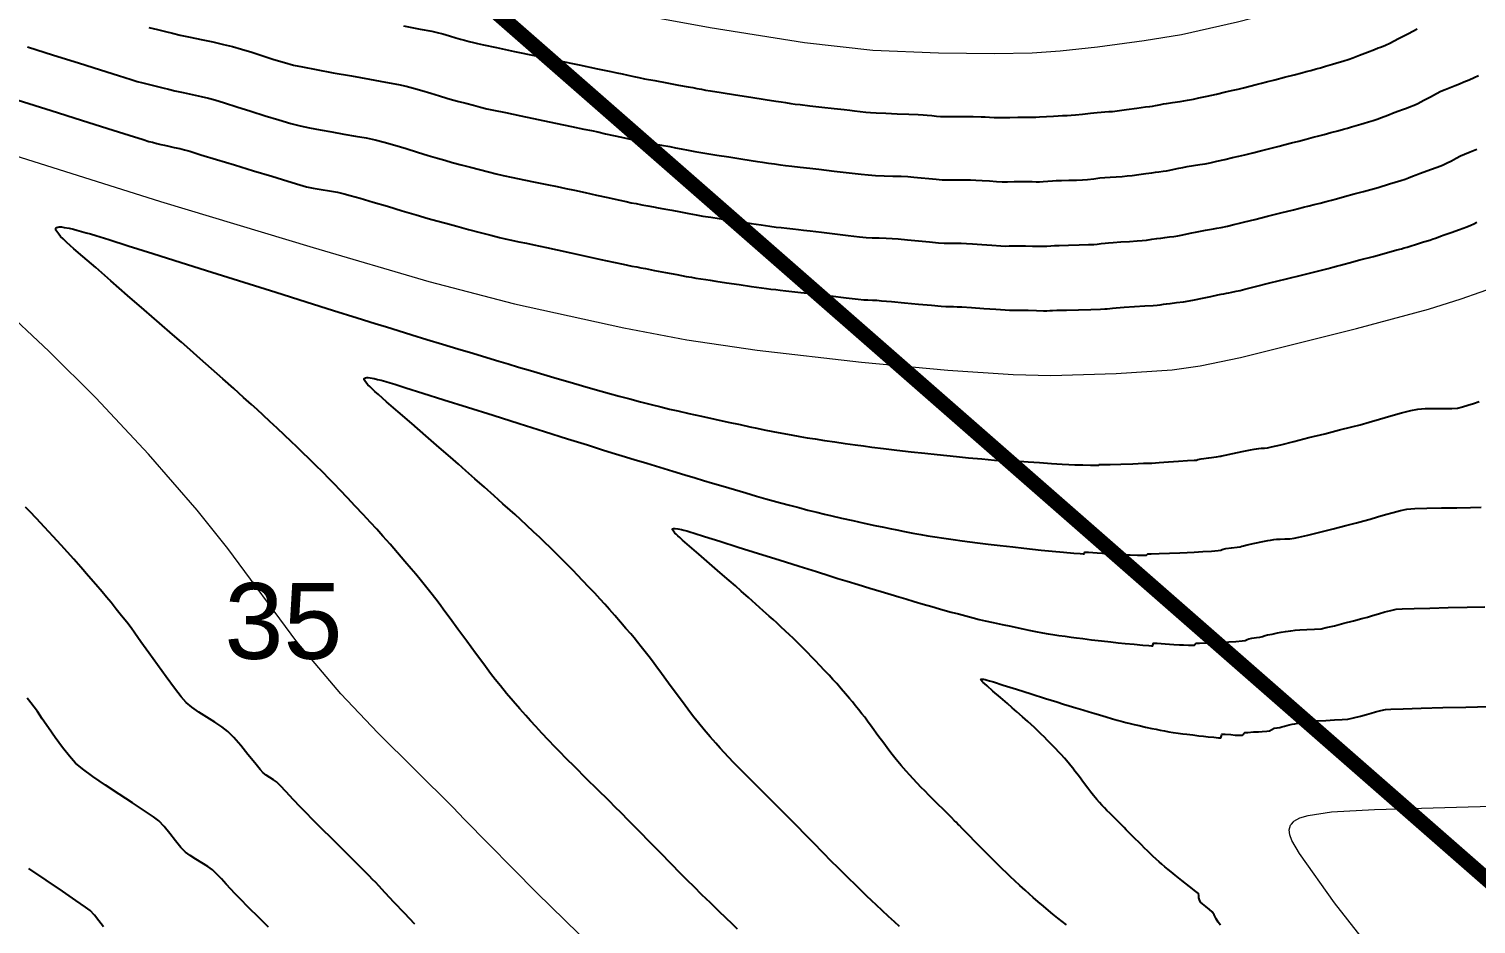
# Model space of a CAD drawing. Extents: x 27 to 849, y 0 to 853.
# Drawn here: x 661 to 757.8, y 527.4 to 587.2 of the extents above; entities that cross this region are included whole.
import ezdxf
from ezdxf.enums import TextEntityAlignment as Align

# ---------------------------------------------------------------- set-up
doc = ezdxf.new("R2010")
doc.units = 0
doc.header["$LTSCALE"] = 2
for name, color, linetype in [('ARQ - PORTAS E ESQUADRIAS 1-50', 2, 'Continuous'), ('Curva 1 m', 5, 'Continuous'), ('Curva Mestra', 1, 'Continuous'), ('TXT - TEXTO 01', 142, 'Continuous')]:
    doc.layers.add(name, color=color, linetype=linetype)
doc.styles.add('ARIAL', font='arial.ttf')

msp = doc.modelspace()

# ---------------------------------------------------------------- linework, layer by layer
at = {"layer": 'ARQ - PORTAS E ESQUADRIAS 1-50', "const_width": 1}
msp.add_lwpolyline([(619.662, 64.962), (532.953, 53.734), (488.222, 57.382), (464.071, 66.688), (452.245, 74.702), (148.786, 382.232), (76.606, 469.903), (65.463, 493.563), (62.139, 582.817), (440.601, 808.535), (802.504, 491.862), (619.662, 64.962)], close=True, dxfattribs=at)
at = {"layer": 'Curva 1 m', "linetype": 'Continuous', "lineweight": -3}
for points, elevation in [([(668.992, 587.344), (669.563, 587.202), (670.099, 587.071), (670.566, 586.959), (671.082, 586.843), (671.747, 586.702), (672.495, 586.544), (673.261, 586.38), (673.981, 586.219), (674.589, 586.071), (675.184, 585.902), (675.874, 585.687), (676.613, 585.45), (677.357, 585.214), (678.057, 585.001), (678.667, 584.836), (679.273, 584.706), (680.193, 584.53), (681.317, 584.324), (682.538, 584.104), (683.746, 583.888), (684.833, 583.692), (685.69, 583.532), (686.209, 583.424), (686.687, 583.299), (687.25, 583.137), (687.846, 582.958), (688.423, 582.782), (688.928, 582.628), (689.311, 582.516), (689.723, 582.403), (690.202, 582.274), (690.704, 582.141), (691.184, 582.018), (691.599, 581.916), (692.044, 581.818), (692.841, 581.65), (693.876, 581.433), (695.034, 581.192), (696.199, 580.95), (697.258, 580.73), (698.094, 580.556), (698.593, 580.451), (699.03, 580.356), (699.537, 580.243), (700.077, 580.123), (700.611, 580.004), (701.103, 579.897), (701.515, 579.81), (702.029, 579.71), (702.648, 579.595), (703.281, 579.479), (703.836, 579.378), (704.221, 579.307), (704.61, 579.233), (705.063, 579.145), (705.516, 579.059), (705.907, 578.988), (706.31, 578.921), (706.98, 578.815), (707.786, 578.688), (708.596, 578.561), (709.279, 578.455), (709.704, 578.389), (710.044, 578.338), (710.439, 578.278), (710.852, 578.217), (711.247, 578.16), (711.588, 578.113), (711.997, 578.064), (712.561, 578.001), (713.195, 577.931), (713.813, 577.863), (714.331, 577.805), (714.834, 577.744), (715.426, 577.671), (716.046, 577.595), (716.631, 577.528), (717.119, 577.481), (717.602, 577.453), (718.171, 577.43), (718.76, 577.412), (719.309, 577.393), (719.752, 577.371), (720.171, 577.336), (720.659, 577.288), (721.168, 577.236), (721.651, 577.19), (722.062, 577.16), (722.48, 577.149), (722.977, 577.146), (723.49, 577.147), (723.955, 577.147), (724.312, 577.141), (724.728, 577.116), (725.216, 577.079), (725.691, 577.044), (726.068, 577.024), (726.433, 577.025), (726.868, 577.036), (727.277, 577.049), (727.568, 577.054), (727.799, 577.049), (728.068, 577.039), (728.337, 577.03), (728.568, 577.028), (728.814, 577.04), (729.118, 577.062), (729.428, 577.086), (729.693, 577.103), (730.037, 577.113), (730.53, 577.124), (731.043, 577.137), (731.443, 577.155), (731.79, 577.187), (732.194, 577.233), (732.597, 577.281), (732.943, 577.317), (733.29, 577.342), (733.693, 577.366), (734.097, 577.39), (734.443, 577.418), (734.772, 577.456), (735.217, 577.514), (735.686, 577.578), (736.084, 577.633), (736.318, 577.665), (736.557, 577.696), (736.83, 577.732), (737.069, 577.768), (737.281, 577.81), (737.575, 577.873), (737.886, 577.939), (738.149, 577.992), (738.45, 578.042), (738.859, 578.105), (739.288, 578.172), (739.649, 578.235), (739.978, 578.303), (740.441, 578.405), (740.963, 578.524), (741.474, 578.641), (741.899, 578.741), (742.295, 578.837), (742.837, 578.971), (743.451, 579.124), (744.066, 579.279), (744.607, 579.415), (745.004, 579.516), (745.419, 579.622), (745.907, 579.748), (746.412, 579.878), (746.879, 580), (747.252, 580.098), (747.621, 580.197), (748.065, 580.316), (748.518, 580.439), (748.91, 580.547), (749.175, 580.62), (749.441, 580.697), (749.755, 580.789), (750.056, 580.879), (750.287, 580.948), (750.565, 581.032), (750.883, 581.129), (751.16, 581.219), (751.444, 581.326), (751.867, 581.491), (752.298, 581.66), (752.605, 581.779), (752.841, 581.862), (753.116, 581.955), (753.39, 582.051), (753.622, 582.142), (753.879, 582.269), (754.276, 582.479), (754.724, 582.718), (755.135, 582.936), (755.422, 583.081), (755.708, 583.204), (756.045, 583.338), (756.383, 583.47), (756.672, 583.587), (756.963, 583.71), (757.306, 583.855), (757.648, 584.006), (757.936, 584.146)], 38), ([(686.034, 587.447), (687.133, 587.244), (687.919, 587.096), (688.287, 587.022), (688.663, 586.921), (689.105, 586.789), (689.526, 586.66), (689.838, 586.568), (690.101, 586.496), (690.409, 586.414), (690.716, 586.334), (690.982, 586.268), (691.369, 586.185), (692.237, 586.002), (693.449, 585.748), (694.868, 585.451), (696.359, 585.14), (697.785, 584.842), (699.009, 584.586), (699.895, 584.401), (700.307, 584.315), (700.645, 584.24), (701.037, 584.153), (701.43, 584.066), (701.768, 583.994), (702.155, 583.92), (702.827, 583.795), (703.634, 583.645), (704.428, 583.499), (705.058, 583.383), (705.376, 583.324), (705.644, 583.272), (705.95, 583.213), (706.219, 583.164), (706.557, 583.109), (707.277, 582.995), (708.227, 582.845), (709.255, 582.684), (710.208, 582.534), (710.934, 582.42), (711.282, 582.366), (711.582, 582.321), (711.924, 582.27), (712.224, 582.228), (712.556, 582.189), (713.201, 582.116), (714.007, 582.026), (714.823, 581.935), (715.498, 581.859), (715.88, 581.816), (716.202, 581.777), (716.577, 581.731), (716.952, 581.686), (717.275, 581.655), (717.642, 581.635), (718.282, 581.608), (719.054, 581.578), (719.821, 581.548), (720.444, 581.524), (720.785, 581.508), (721.052, 581.485), (721.362, 581.453), (721.673, 581.422), (721.94, 581.402), (722.253, 581.396), (722.803, 581.391), (723.468, 581.387), (724.126, 581.383), (724.658, 581.38), (724.94, 581.376), (725.219, 581.358), (725.538, 581.333), (725.818, 581.318), (726.103, 581.32), (726.585, 581.33), (727.124, 581.343), (727.581, 581.354), (727.818, 581.358), (727.977, 581.354), (728.159, 581.347), (728.318, 581.345), (728.576, 581.36), (729.03, 581.392), (729.504, 581.425), (729.818, 581.445), (730.097, 581.453), (730.414, 581.46), (730.693, 581.471), (730.971, 581.498), (731.44, 581.549), (731.97, 581.609), (732.431, 581.66), (732.693, 581.688), (732.932, 581.704), (733.204, 581.72), (733.443, 581.738), (733.77, 581.779), (734.38, 581.859), (735.077, 581.952), (735.664, 582.031), (735.943, 582.069), (736.131, 582.093), (736.318, 582.12), (736.47, 582.15), (736.676, 582.195), (736.859, 582.232), (737.071, 582.266), (737.472, 582.328), (737.967, 582.405), (738.461, 582.485), (738.859, 582.555), (739.236, 582.634), (739.78, 582.754), (740.402, 582.894), (741.014, 583.034), (741.529, 583.153), (741.859, 583.23), (742.218, 583.318), (742.635, 583.422), (743.052, 583.527), (743.411, 583.618), (743.759, 583.707), (744.315, 583.851), (744.968, 584.02), (745.609, 584.186), (746.126, 584.32), (746.408, 584.394), (746.715, 584.476), (747.064, 584.571), (747.37, 584.655), (747.693, 584.749), (748.163, 584.888), (748.607, 585.02), (748.852, 585.093), (748.991, 585.135), (749.15, 585.183), (749.288, 585.228), (749.52, 585.316), (749.977, 585.494), (750.512, 585.702), (750.974, 585.882), (751.215, 585.975), (751.378, 586.032), (751.563, 586.095), (751.724, 586.157), (752.008, 586.302), (752.578, 586.6), (753.246, 586.952), (753.824, 587.255)], 39), ([(660.866, 586.054), (662.623, 585.499), (664.286, 584.975), (665.765, 584.508), (666.972, 584.129), (667.817, 583.864), (668.211, 583.744), (668.587, 583.641), (669.026, 583.527), (669.485, 583.411), (669.925, 583.303), (670.305, 583.212), (670.731, 583.117), (671.287, 583), (671.898, 582.87), (672.49, 582.74), (672.987, 582.62), (673.399, 582.5), (674.055, 582.298), (674.885, 582.038), (675.815, 581.745), (676.774, 581.447), (677.69, 581.167), (678.49, 580.932), (679.104, 580.767), (679.733, 580.629), (680.459, 580.492), (681.243, 580.356), (682.042, 580.221), (682.818, 580.088), (683.528, 579.956), (684.132, 579.827), (684.737, 579.67), (685.443, 579.469), (686.203, 579.244), (686.966, 579.012), (687.683, 578.792), (688.306, 578.603), (688.784, 578.464), (689.291, 578.325), (689.874, 578.166), (690.497, 578), (691.12, 577.837), (691.706, 577.688), (692.216, 577.564), (692.703, 577.455), (693.338, 577.319), (694.07, 577.167), (694.843, 577.009), (695.604, 576.852), (696.301, 576.709), (696.879, 576.587), (697.465, 576.46), (698.175, 576.304), (698.944, 576.134), (699.703, 575.966), (700.388, 575.816), (700.929, 575.697), (701.261, 575.626), (701.587, 575.563), (701.965, 575.493), (702.361, 575.42), (702.739, 575.351), (703.065, 575.291), (703.448, 575.218), (703.969, 575.117), (704.552, 575.005), (705.119, 574.898), (705.594, 574.811), (706.051, 574.735), (706.582, 574.65), (707.137, 574.564), (707.668, 574.482), (708.126, 574.413), (708.632, 574.336), (709.272, 574.241), (709.942, 574.142), (710.537, 574.056), (710.953, 573.999), (711.283, 573.959), (711.666, 573.915), (712.067, 573.871), (712.45, 573.83), (712.781, 573.793), (713.227, 573.74), (713.978, 573.651), (714.88, 573.543), (715.78, 573.438), (716.526, 573.353), (716.964, 573.308), (717.369, 573.285), (717.841, 573.269), (718.313, 573.254), (718.719, 573.234), (719.11, 573.201), (719.736, 573.143), (720.477, 573.072), (721.212, 573.002), (721.821, 572.947), (722.184, 572.918), (722.53, 572.91), (722.933, 572.91), (723.337, 572.911), (723.684, 572.905), (724.085, 572.882), (724.707, 572.839), (725.391, 572.79), (725.98, 572.749), (726.318, 572.73), (726.549, 572.731), (726.818, 572.738), (727.087, 572.747), (727.318, 572.75), (727.637, 572.743), (728.093, 572.729), (728.537, 572.715), (728.818, 572.711), (729.057, 572.724), (729.329, 572.745), (729.568, 572.761), (729.892, 572.771), (730.501, 572.787), (731.211, 572.806), (731.837, 572.824), (732.193, 572.838), (732.424, 572.86), (732.693, 572.891), (732.962, 572.923), (733.193, 572.947), (733.497, 572.968), (734.004, 573), (734.583, 573.037), (735.106, 573.071), (735.443, 573.097), (735.737, 573.131), (736.081, 573.177), (736.418, 573.224), (736.693, 573.262), (736.953, 573.296), (737.257, 573.335), (737.559, 573.376), (737.819, 573.416), (738.161, 573.483), (738.642, 573.585), (739.117, 573.686), (739.44, 573.752), (739.671, 573.791), (739.94, 573.832), (740.209, 573.874), (740.44, 573.914), (740.73, 573.975), (741.14, 574.066), (741.575, 574.166), (741.94, 574.252), (742.302, 574.34), (742.968, 574.506), (743.814, 574.717), (744.722, 574.944), (745.569, 575.156), (746.234, 575.322), (746.597, 575.414), (746.944, 575.503), (747.347, 575.606), (747.75, 575.711), (748.096, 575.802), (748.434, 575.893), (748.977, 576.04), (749.613, 576.212), (750.233, 576.381), (750.726, 576.515), (750.981, 576.585), (751.217, 576.653), (751.486, 576.733), (751.721, 576.804), (751.973, 576.879), (752.353, 576.995), (752.745, 577.116), (753.031, 577.209), (753.255, 577.292), (753.514, 577.394), (753.772, 577.497), (753.995, 577.583), (754.296, 577.688), (754.731, 577.837), (755.18, 577.995), (755.521, 578.127), (755.801, 578.265), (756.122, 578.438), (756.442, 578.612), (756.721, 578.753), (756.993, 578.87), (757.379, 579.025), (757.815, 579.198)], 37), ([(660.258, 582.48), (662.447, 581.79), (664.48, 581.15), (666.254, 580.592), (667.666, 580.147), (668.615, 579.85), (668.996, 579.731), (669.237, 579.666), (669.519, 579.594), (669.8, 579.524), (670.043, 579.465), (670.321, 579.404), (670.686, 579.327), (671.065, 579.245), (671.384, 579.169), (671.736, 579.065), (672.48, 578.839), (673.509, 578.524), (674.713, 578.154), (675.984, 577.765), (677.211, 577.391), (678.285, 577.065), (679.098, 576.823), (679.54, 576.699), (679.992, 576.604), (680.52, 576.51), (681.074, 576.416), (681.602, 576.323), (682.054, 576.229), (682.461, 576.119), (683.132, 575.925), (683.988, 575.673), (684.949, 575.387), (685.936, 575.093), (686.869, 574.816), (687.669, 574.58), (688.257, 574.412), (688.861, 574.247), (689.588, 574.052), (690.374, 573.844), (691.156, 573.639), (691.869, 573.455), (692.449, 573.307), (692.834, 573.212), (693.254, 573.118), (693.742, 573.015), (694.254, 572.911), (694.743, 572.811), (695.165, 572.724), (695.584, 572.632), (696.306, 572.474), (697.223, 572.273), (698.229, 572.051), (699.218, 571.834), (700.081, 571.644), (700.714, 571.506), (701.008, 571.443), (701.295, 571.388), (701.623, 571.328), (701.91, 571.275), (702.22, 571.216), (702.816, 571.102), (703.56, 570.96), (704.312, 570.817), (704.932, 570.7), (705.282, 570.635), (705.574, 570.587), (705.914, 570.533), (706.255, 570.48), (706.548, 570.436), (706.927, 570.379), (707.621, 570.277), (708.468, 570.153), (709.307, 570.03), (709.977, 569.932), (710.317, 569.884), (710.608, 569.85), (710.94, 569.813), (711.231, 569.781), (711.605, 569.738), (712.403, 569.644), (713.455, 569.521), (714.592, 569.388), (715.643, 569.266), (716.439, 569.174), (716.808, 569.134), (717.088, 569.12), (717.407, 569.11), (717.686, 569.098), (718.005, 569.07), (718.669, 569.009), (719.539, 568.928), (720.477, 568.841), (721.343, 568.762), (721.999, 568.702), (722.305, 568.676), (722.544, 568.672), (722.817, 568.673), (723.055, 568.67), (723.376, 568.65), (724.025, 568.607), (724.837, 568.551), (725.642, 568.497), (726.275, 568.454), (726.568, 568.436), (726.727, 568.438), (726.909, 568.443), (727.068, 568.447), (727.317, 568.441), (727.801, 568.427), (728.359, 568.412), (728.834, 568.399), (729.068, 568.394), (729.255, 568.406), (729.443, 568.419), (729.728, 568.428), (730.365, 568.446), (731.18, 568.469), (731.998, 568.492), (732.644, 568.512), (732.943, 568.522), (733.102, 568.538), (733.284, 568.559), (733.443, 568.576), (733.7, 568.594), (734.243, 568.63), (734.93, 568.675), (735.621, 568.72), (736.172, 568.757), (736.443, 568.777), (736.642, 568.801), (736.869, 568.832), (737.068, 568.859), (737.317, 568.891), (737.732, 568.944), (738.19, 569.006), (738.569, 569.064), (738.934, 569.134), (739.464, 569.244), (740.027, 569.363), (740.493, 569.463), (740.731, 569.512), (740.89, 569.539), (741.072, 569.566), (741.231, 569.593), (741.44, 569.638), (741.727, 569.703), (741.981, 569.762), (742.297, 569.84), (743.007, 570.017), (743.98, 570.26), (745.085, 570.536), (746.19, 570.812), (747.164, 571.055), (747.874, 571.233), (748.19, 571.312), (748.429, 571.373), (748.701, 571.443), (748.94, 571.506), (749.287, 571.6), (750.003, 571.794), (750.9, 572.037), (751.789, 572.278), (752.481, 572.466), (752.786, 572.55), (752.971, 572.604), (753.156, 572.659), (753.363, 572.723), (753.776, 572.849), (754.26, 572.999), (754.681, 573.129), (754.903, 573.2), (755.057, 573.258), (755.231, 573.327), (755.384, 573.387), (755.63, 573.474), (756.109, 573.642), (756.669, 573.84), (757.157, 574.014), (757.419, 574.113), (757.612, 574.209), (757.828, 574.327)], 36), ([(708.377, 527.032), (708.008, 527.381), (707.611, 527.761), (707.112, 528.243), (706.557, 528.783), (705.991, 529.337), (705.459, 529.859), (705.008, 530.305), (704.554, 530.761), (703.927, 531.398), (703.21, 532.127), (702.49, 532.863), (701.849, 533.517), (701.374, 534.003), (701.148, 534.234), (700.944, 534.441), (700.712, 534.678), (700.508, 534.884), (700.261, 535.13), (699.735, 535.652), (699.032, 536.349), (698.255, 537.119), (697.507, 537.863), (696.891, 538.478), (696.508, 538.863), (696.144, 539.238), (695.723, 539.675), (695.285, 540.135), (694.87, 540.578), (694.516, 540.963), (694.205, 541.315), (693.81, 541.768), (693.37, 542.279), (692.922, 542.806), (692.506, 543.305), (692.158, 543.734), (691.845, 544.144), (691.389, 544.756), (690.841, 545.5), (690.252, 546.305), (689.67, 547.101), (689.147, 547.817), (688.733, 548.381), (688.477, 548.724), (688.186, 549.1), (687.845, 549.534), (687.487, 549.986), (687.141, 550.416), (686.84, 550.784), (686.54, 551.139), (686.122, 551.628), (685.634, 552.194), (685.124, 552.78), (684.641, 553.331), (684.232, 553.789), (683.822, 554.237), (683.332, 554.766), (682.803, 555.33), (682.278, 555.885), (681.8, 556.386), (681.412, 556.789), (681.044, 557.164), (680.619, 557.592), (680.163, 558.047), (679.706, 558.5), (679.275, 558.923), (678.898, 559.289), (678.515, 559.656), (678.064, 560.083), (677.578, 560.538), (677.089, 560.994), (676.628, 561.421), (676.228, 561.789), (675.86, 562.122), (675.325, 562.602), (674.67, 563.188), (673.939, 563.839), (673.179, 564.515), (672.435, 565.176), (671.752, 565.781), (671.176, 566.289), (670.57, 566.82), (669.711, 567.569), (668.683, 568.464), (667.571, 569.43), (666.46, 570.395), (665.436, 571.284), (664.583, 572.026), (663.985, 572.545), (663.729, 572.77), (663.508, 572.973), (663.261, 573.206), (663.093, 573.374), (662.972, 573.528), (662.842, 573.706), (662.78, 573.797), (662.775, 573.863), (662.777, 573.928), (662.833, 573.965), (662.894, 573.997), (663.004, 574.003), (663.139, 574.003), (663.324, 573.973), (663.658, 573.912), (663.954, 573.852), (664.179, 573.795), (664.486, 573.711), (664.809, 573.62), (665.081, 573.541), (665.438, 573.43), (666.311, 573.156), (667.613, 572.746), (669.256, 572.228), (671.153, 571.63), (673.214, 570.98), (675.352, 570.306), (677.48, 569.636), (679.509, 568.997), (681.351, 568.417), (682.919, 567.925), (684.125, 567.547), (684.88, 567.312), (685.676, 567.067), (686.593, 566.787), (687.591, 566.483), (688.63, 566.168), (689.669, 565.854), (690.67, 565.552), (691.591, 565.275), (692.393, 565.034), (693.035, 564.842), (693.726, 564.636), (694.53, 564.398), (695.403, 564.14), (696.301, 563.875), (697.177, 563.618), (697.989, 563.382), (698.691, 563.18), (699.239, 563.025), (699.81, 562.868), (700.463, 562.691), (701.164, 562.504), (701.882, 562.315), (702.584, 562.133), (703.239, 561.967), (703.815, 561.825), (704.381, 561.693), (705.119, 561.526), (705.966, 561.338), (706.86, 561.143), (707.738, 560.952), (708.539, 560.78), (709.2, 560.639), (709.658, 560.544), (710.156, 560.443), (710.73, 560.33), (711.342, 560.212), (711.954, 560.097), (712.529, 559.991), (713.03, 559.904), (713.552, 559.82), (714.184, 559.723), (714.875, 559.621), (715.575, 559.521), (716.233, 559.429), (716.799, 559.353), (717.361, 559.282), (718.13, 559.189), (719.03, 559.083), (719.982, 558.972), (720.909, 558.867), (721.733, 558.775), (722.376, 558.706), (723.019, 558.642), (723.829, 558.566), (724.71, 558.486), (725.564, 558.41), (726.294, 558.345), (726.724, 558.308), (726.924, 558.291), (726.988, 558.285), (726.996, 558.285), (726.998, 558.291), (727.007, 558.324), (727.014, 558.345), (727.238, 558.33), (727.807, 558.291), (728.571, 558.238), (729.379, 558.184), (730.081, 558.138), (730.526, 558.112), (730.938, 558.097), (731.459, 558.082), (731.974, 558.07), (732.305, 558.063), (732.466, 558.06), (732.519, 558.059), (732.526, 558.059), (732.531, 558.064), (732.551, 558.087), (732.564, 558.103), (732.769, 558.108), (733.297, 558.123), (734.019, 558.144), (734.808, 558.168), (735.535, 558.193), (736.072, 558.214), (736.572, 558.243), (737.204, 558.284), (737.87, 558.329), (738.47, 558.371), (738.904, 558.402), (739.072, 558.415), (739.151, 558.459), (739.386, 558.491), (739.9, 558.561), (740.414, 558.63), (740.652, 558.663), (740.709, 558.68), (740.765, 558.698), (740.987, 558.744), (741.509, 558.853), (742.136, 558.983), (742.673, 559.095), (742.927, 559.147), (743.081, 559.172), (743.236, 559.194), (743.387, 559.201), (743.614, 559.209), (743.814, 559.226), (744.082, 559.288), (744.704, 559.44), (745.575, 559.655), (746.591, 559.909), (747.648, 560.173), (748.641, 560.424), (749.468, 560.633), (750.024, 560.775), (750.617, 560.939), (751.322, 561.142), (752.07, 561.359), (752.791, 561.562), (753.414, 561.725), (753.87, 561.819), (754.37, 561.859), (754.973, 561.867), (755.594, 561.863), (756.144, 561.865), (756.537, 561.893), (756.857, 561.965), (757.224, 562.073), (757.606, 562.2), (757.97, 562.326)], 34), ([(719.208, 527.209), (718.863, 527.52), (718.466, 527.884), (718.054, 528.269), (717.661, 528.637), (717.324, 528.957), (717.026, 529.242), (716.652, 529.604), (716.235, 530.009), (715.811, 530.424), (715.412, 530.815), (715.074, 531.15), (714.662, 531.564), (714.088, 532.148), (713.452, 532.796), (712.854, 533.406), (712.396, 533.874), (712.178, 534.097), (712.026, 534.252), (711.852, 534.43), (711.699, 534.585), (711.46, 534.822), (710.954, 535.324), (710.302, 535.97), (709.628, 536.64), (709.052, 537.213), (708.699, 537.568), (708.425, 537.85), (708.11, 538.178), (707.781, 538.523), (707.47, 538.855), (707.205, 539.144), (706.916, 539.471), (706.545, 539.897), (706.142, 540.368), (705.756, 540.829), (705.436, 541.222), (705.158, 541.587), (704.747, 542.14), (704.261, 542.803), (703.754, 543.496), (703.283, 544.14), (702.905, 544.656), (702.675, 544.965), (702.457, 545.247), (702.202, 545.572), (701.933, 545.911), (701.673, 546.233), (701.447, 546.509), (701.223, 546.776), (700.909, 547.142), (700.543, 547.567), (700.161, 548.006), (699.798, 548.419), (699.492, 548.763), (699.184, 549.099), (698.816, 549.496), (698.42, 549.919), (698.026, 550.335), (697.668, 550.711), (697.377, 551.013), (697.04, 551.356), (696.647, 551.751), (696.233, 552.162), (695.836, 552.553), (695.491, 552.888), (695.139, 553.225), (694.722, 553.619), (694.28, 554.032), (693.855, 554.426), (693.488, 554.763), (693.162, 555.058), (692.679, 555.491), (692.09, 556.017), (691.447, 556.59), (690.8, 557.165), (690.201, 557.696), (689.7, 558.138), (689.174, 558.598), (688.417, 559.258), (687.521, 560.037), (686.575, 560.859), (685.671, 561.644), (684.899, 562.315), (684.35, 562.792), (684.114, 562.999), (683.949, 563.151), (683.763, 563.326), (683.637, 563.452), (683.495, 563.638), (683.403, 563.769), (683.4, 563.867), (683.443, 563.895), (683.488, 563.919), (683.573, 563.923), (683.672, 563.924), (683.806, 563.902), (684.059, 563.856), (684.283, 563.81), (684.524, 563.748), (684.846, 563.659), (685.128, 563.577), (685.437, 563.481), (686.193, 563.243), (687.314, 562.89), (688.716, 562.448), (690.315, 561.944), (692.027, 561.405), (693.768, 560.856), (695.454, 560.325), (697.002, 559.838), (698.328, 559.421), (699.348, 559.101), (699.977, 558.905), (700.656, 558.696), (701.445, 558.456), (702.301, 558.195), (703.182, 557.929), (704.044, 557.668), (704.845, 557.427), (705.543, 557.218), (706.094, 557.053), (706.694, 556.874), (707.398, 556.665), (708.158, 556.441), (708.923, 556.216), (709.642, 556.006), (710.267, 555.826), (710.747, 555.69), (711.253, 555.551), (711.837, 555.393), (712.46, 555.228), (713.083, 555.065), (713.669, 554.916), (714.179, 554.79), (714.675, 554.674), (715.332, 554.527), (716.078, 554.362), (716.843, 554.195), (717.559, 554.041), (718.155, 553.914), (718.561, 553.829), (719.017, 553.738), (719.547, 553.634), (720.101, 553.528), (720.632, 553.43), (721.09, 553.349), (721.571, 553.272), (722.16, 553.183), (722.791, 553.091), (723.398, 553.006), (723.917, 552.936), (724.425, 552.872), (725.132, 552.787), (725.946, 552.692), (726.774, 552.597), (727.522, 552.513), (728.1, 552.451), (728.676, 552.394), (729.406, 552.325), (730.175, 552.255), (730.868, 552.193), (731.29, 552.156), (731.49, 552.14), (731.555, 552.135), (731.565, 552.135), (731.567, 552.139), (731.574, 552.162), (731.586, 552.212), (731.6, 552.256), (731.839, 552.242), (732.416, 552.202), (733.137, 552.152), (733.808, 552.107), (734.234, 552.081), (734.636, 552.066), (735.131, 552.053), (735.552, 552.043), (735.734, 552.041), (735.773, 552.085), (735.811, 552.128), (736.031, 552.137), (736.571, 552.155), (737.265, 552.178), (737.948, 552.202), (738.452, 552.223), (738.914, 552.25), (739.496, 552.287), (740.072, 552.326), (740.516, 552.358), (740.702, 552.374), (740.78, 552.417), (740.859, 552.461), (741.039, 552.487), (741.414, 552.537), (741.794, 552.587), (741.985, 552.614), (742.098, 552.648), (742.211, 552.684), (742.459, 552.737), (742.976, 552.845), (743.516, 552.957), (743.832, 553.021), (744.029, 553.054), (744.254, 553.09), (744.451, 553.115), (744.659, 553.126), (744.978, 553.136), (745.322, 553.152), (745.607, 553.179), (745.92, 553.247), (746.528, 553.394), (747.325, 553.592), (748.203, 553.814), (749.057, 554.031), (749.78, 554.216), (750.264, 554.341), (750.691, 554.461), (751.181, 554.608), (751.702, 554.764), (752.225, 554.914), (752.717, 555.04), (753.149, 555.124), (753.672, 555.165), (754.486, 555.193), (755.464, 555.212), (756.48, 555.225), (757.406, 555.237), (758.116, 555.251)], 33), ([(686.792, 527.371), (686.082, 528.098), (685.398, 528.822), (684.806, 529.46), (684.374, 529.932), (684.166, 530.157), (683.963, 530.364), (683.731, 530.6), (683.527, 530.807), (683.28, 531.053), (682.754, 531.575), (682.051, 532.271), (681.274, 533.042), (680.526, 533.786), (679.909, 534.4), (679.527, 534.785), (679.134, 535.198), (678.656, 535.71), (678.176, 536.226), (677.775, 536.65), (677.535, 536.886), (677.332, 537.031), (677.082, 537.184), (676.833, 537.338), (676.633, 537.486), (676.43, 537.715), (676.075, 538.155), (675.623, 538.716), (675.135, 539.313), (674.666, 539.855), (674.275, 540.257), (673.882, 540.566), (673.398, 540.889), (672.87, 541.219), (672.344, 541.55), (671.866, 541.877), (671.483, 542.195), (671.159, 542.566), (670.698, 543.159), (670.149, 543.901), (669.562, 544.715), (668.985, 545.526), (668.467, 546.259), (668.056, 546.837), (667.802, 547.185), (667.511, 547.562), (667.17, 547.995), (666.812, 548.447), (666.466, 548.877), (666.165, 549.245), (665.865, 549.6), (665.447, 550.089), (664.959, 550.655), (664.449, 551.241), (663.966, 551.792), (663.557, 552.25), (663.127, 552.723), (662.591, 553.306), (662.017, 553.924), (661.471, 554.504), (661.022, 554.971), (660.737, 555.25)], 36), ([(730.374, 527.31), (729.8, 527.763), (729.464, 528.032), (729.171, 528.276), (728.827, 528.565), (728.473, 528.867), (728.149, 529.146), (727.895, 529.367), (727.602, 529.633), (727.263, 529.946), (726.927, 530.261), (726.639, 530.533), (726.394, 530.768), (726.082, 531.07), (725.743, 531.401), (725.415, 531.722), (725.139, 531.995), (724.795, 532.342), (724.314, 532.832), (723.811, 533.344), (723.404, 533.76), (723.209, 533.96), (723.107, 534.063), (722.991, 534.181), (722.889, 534.285), (722.674, 534.498), (722.226, 534.943), (721.685, 535.479), (721.193, 535.969), (720.889, 536.274), (720.656, 536.514), (720.387, 536.795), (720.12, 537.078), (719.893, 537.324), (719.643, 537.608), (719.32, 537.982), (718.989, 538.373), (718.714, 538.71), (718.488, 539.007), (718.151, 539.463), (717.761, 539.995), (717.379, 540.519), (717.063, 540.95), (716.874, 541.205), (716.687, 541.445), (716.468, 541.723), (716.247, 541.999), (716.055, 542.235), (715.868, 542.457), (715.602, 542.767), (715.299, 543.116), (715.002, 543.456), (714.751, 543.737), (714.5, 544.012), (714.196, 544.337), (713.877, 544.676), (713.58, 544.989), (713.341, 545.237), (713.054, 545.529), (712.717, 545.866), (712.378, 546.201), (712.084, 546.487), (711.85, 546.711), (711.571, 546.974), (711.277, 547.25), (710.994, 547.512), (710.749, 547.737), (710.484, 547.976), (710.085, 548.334), (709.605, 548.762), (709.099, 549.212), (708.62, 549.636), (708.223, 549.987), (707.809, 550.35), (707.204, 550.876), (706.501, 551.488), (705.789, 552.107), (705.157, 552.655), (704.698, 553.054), (704.5, 553.227), (704.387, 553.332), (704.261, 553.451), (704.182, 553.53), (704.09, 553.65), (704.025, 553.741), (704.024, 553.807), (704.082, 553.841), (704.14, 553.843), (704.205, 553.844), (704.373, 553.815), (704.612, 553.768), (704.773, 553.727), (704.987, 553.668), (705.176, 553.613), (705.46, 553.524), (706.158, 553.305), (707.175, 552.984), (708.412, 552.594), (709.775, 552.165), (711.165, 551.727), (712.487, 551.311), (713.643, 550.947), (714.538, 550.666), (715.075, 550.498), (715.696, 550.308), (716.431, 550.084), (717.211, 549.848), (717.97, 549.619), (718.64, 549.417), (719.153, 549.264), (719.627, 549.123), (720.189, 548.956), (720.785, 548.78), (721.364, 548.611), (721.871, 548.464), (722.255, 548.355), (722.667, 548.242), (723.146, 548.114), (723.647, 547.981), (724.128, 547.858), (724.543, 547.755), (724.941, 547.663), (725.473, 547.544), (726.065, 547.414), (726.644, 547.289), (727.135, 547.184), (727.464, 547.115), (727.853, 547.037), (728.306, 546.949), (728.76, 546.864), (729.15, 546.795), (729.471, 546.743), (729.863, 546.684), (730.284, 546.623), (730.689, 546.566), (731.035, 546.519), (731.459, 546.466), (732.057, 546.395), (732.721, 546.318), (733.346, 546.247), (733.823, 546.195), (734.298, 546.148), (734.897, 546.09), (735.489, 546.035), (735.871, 546.002), (736.06, 545.987), (736.123, 545.984), (736.133, 545.985), (736.139, 545.993), (736.149, 546.027), (736.165, 546.101), (736.186, 546.167), (736.431, 546.156), (736.971, 546.118), (737.558, 546.075), (737.942, 546.05), (738.211, 546.041), (738.542, 546.032), (738.823, 546.026), (738.942, 546.024), (738.977, 546.063), (739.014, 546.107), (739.057, 546.154), (739.282, 546.165), (739.798, 546.186), (740.387, 546.211), (740.831, 546.232), (741.226, 546.255), (741.711, 546.284), (742.13, 546.313), (742.331, 546.332), (742.449, 546.397), (742.567, 546.463), (742.765, 546.493), (743.094, 546.534), (743.317, 546.565), (743.487, 546.617), (743.657, 546.67), (743.83, 546.709), (744.139, 546.775), (744.478, 546.844), (744.737, 546.895), (745.033, 546.945), (745.37, 546.998), (745.666, 547.037), (745.978, 547.053), (746.456, 547.068), (746.972, 547.091), (747.4, 547.132), (747.752, 547.204), (748.293, 547.333), (748.93, 547.495), (749.572, 547.661), (750.128, 547.807), (750.505, 547.907), (750.852, 548.005), (751.253, 548.126), (751.673, 548.25), (752.077, 548.357), (752.428, 548.428), (752.832, 548.455), (753.62, 548.483), (754.681, 548.511), (755.9, 548.539), (757.166, 548.567), (758.364, 548.592)], 32), ([(740.666, 527.288), (740.521, 527.499), (740.394, 527.724), (740.255, 527.983), (740.114, 528.195), (739.942, 528.352), (739.693, 528.547), (739.461, 528.724), (739.34, 528.829), (739.272, 528.984), (739.229, 529.133), (739.22, 529.274), (739.202, 529.408), (739.021, 529.561), (738.605, 529.89), (738.097, 530.287), (737.637, 530.646), (737.367, 530.859), (737.179, 531.015), (736.959, 531.201), (736.748, 531.383), (736.583, 531.526), (736.381, 531.71), (736.153, 531.922), (735.955, 532.109), (735.796, 532.262), (735.592, 532.46), (735.382, 532.665), (735.205, 532.84), (734.975, 533.073), (734.659, 533.394), (734.375, 533.684), (734.24, 533.822), (734.16, 533.904), (734.08, 533.985), (733.93, 534.133), (733.619, 534.442), (733.289, 534.77), (733.08, 534.98), (732.92, 535.145), (732.738, 535.336), (732.582, 535.505), (732.405, 535.706), (732.183, 535.965), (731.992, 536.197), (731.8, 536.453), (731.516, 536.84), (731.24, 537.218), (731.072, 537.445), (730.943, 537.61), (730.795, 537.797), (730.663, 537.96), (730.483, 538.171), (730.234, 538.459), (730.011, 538.711), (729.849, 538.887), (729.653, 539.096), (729.46, 539.3), (729.306, 539.461), (729.107, 539.662), (728.879, 539.889), (728.677, 540.086), (728.469, 540.285), (728.225, 540.513), (728.01, 540.711), (727.784, 540.914), (727.438, 541.224), (727.062, 541.558), (726.747, 541.836), (726.426, 542.116), (725.954, 542.528), (725.455, 542.961), (725.057, 543.306), (724.885, 543.456), (724.798, 543.538), (724.726, 543.608), (724.684, 543.663), (724.648, 543.713), (724.676, 543.763), (724.738, 543.765), (724.828, 543.749), (724.941, 543.727), (725.07, 543.692), (725.223, 543.649), (725.489, 543.566), (726.138, 543.361), (727.028, 543.081), (728.018, 542.769), (728.966, 542.47), (729.731, 542.23), (730.173, 542.092), (730.553, 541.975), (731.006, 541.838), (731.472, 541.697), (731.893, 541.57), (732.212, 541.474), (732.585, 541.363), (733.028, 541.233), (733.45, 541.109), (733.762, 541.02), (734.026, 540.948), (734.333, 540.866), (734.641, 540.786), (734.906, 540.72), (735.232, 540.645), (735.668, 540.55), (736.088, 540.459), (736.367, 540.4), (736.635, 540.346), (736.941, 540.288), (737.21, 540.24), (737.499, 540.195), (737.847, 540.144), (738.153, 540.102), (738.433, 540.067), (738.829, 540.021), (739.235, 539.974), (739.547, 539.94), (739.852, 539.907), (740.227, 539.867), (740.551, 539.838), (740.702, 539.835), (740.737, 539.956), (740.773, 540.077), (740.985, 540.074), (741.371, 540.042), (741.651, 540.019), (741.839, 540.013), (742.049, 540.007), (742.151, 540.006), (742.197, 540.059), (742.245, 540.117), (742.304, 540.179), (742.502, 540.196), (742.89, 540.221), (743.21, 540.241), (743.474, 540.254), (743.771, 540.269), (743.96, 540.291), (744.118, 540.377), (744.275, 540.466), (744.459, 540.494), (744.65, 540.517), (744.784, 540.556), (744.953, 540.611), (745.102, 540.656), (745.265, 540.694), (745.466, 540.735), (745.643, 540.769), (745.851, 540.804), (746.192, 540.86), (746.568, 540.918), (746.881, 540.958), (747.209, 540.978), (747.717, 540.999), (748.293, 541.023), (748.823, 541.05), (749.193, 541.085), (749.576, 541.162), (750.03, 541.277), (750.453, 541.392), (750.745, 541.472), (751.051, 541.561), (751.398, 541.663), (751.707, 541.733), (752.065, 541.75), (752.905, 541.777), (754.103, 541.81), (755.54, 541.848), (757.093, 541.888), (758.643, 541.927)], 31), ([(676.991, 527.169), (676.34, 527.815), (675.665, 528.485), (675.09, 529.058), (674.736, 529.414), (674.468, 529.701), (674.162, 530.041), (673.842, 530.394), (673.528, 530.723), (673.242, 530.989), (672.927, 531.219), (672.541, 531.462), (672.132, 531.709), (671.748, 531.954), (671.438, 532.189), (671.142, 532.504), (670.785, 532.945), (670.4, 533.436), (670.018, 533.901), (669.67, 534.267), (669.312, 534.538), (668.695, 534.957), (667.9, 535.482), (667.006, 536.068), (666.097, 536.671), (665.253, 537.247), (664.556, 537.753), (664.086, 538.144), (663.674, 538.598), (663.211, 539.186), (662.732, 539.843), (662.27, 540.507), (661.859, 541.111), (661.533, 541.593), (661.325, 541.887), (661.107, 542.169), (660.852, 542.494)], 37), ([(665.958, 527.197), (665.653, 527.583), (665.349, 527.969), (665.065, 528.277), (664.759, 528.503), (664.113, 528.952), (663.209, 529.568), (662.131, 530.3), (660.963, 531.093)], 38)]:
    msp.add_lwpolyline(points, dxfattribs=dict(at, elevation=elevation))
at = {"layer": 'Curva Mestra', "lineweight": 0}
for points, elevation in [([(658.626, 597.788), (665.854, 595.782), (671.089, 594.453), (677.794, 592.972), (690.364, 590.62), (702.021, 588.178), (706.531, 587.34), (712.86, 586.343), (717.43, 585.828), (721.818, 585.644), (725.568, 585.611), (728.068, 585.662), (729.943, 585.787), (732.443, 586.058), (735.568, 586.472), (738.068, 586.876), (741.818, 587.72), (745.565, 588.69), (747.417, 589.237), (749.825, 590.171), (752.825, 591.736), (756.669, 594.099), (759.917, 596.328)], 40), ([(645.034, 583.505), (669.782, 575.718), (679.977, 572.631), (687.731, 570.36), (693.451, 568.86), (700.755, 567.259), (704.97, 566.459), (709.682, 565.769), (716.653, 564.961), (722.427, 564.434), (726.818, 564.143), (729.318, 564.077), (733.693, 564.206), (737.443, 564.456), (739.319, 564.711), (742.021, 565.273), (749.783, 567.21), (754.591, 568.515), (756.774, 569.191), (759.318, 570.098)], 35), ([(690.117, 534.371), (689.318, 535.184), (684.318, 540.157), (681.828, 542.783), (678.88, 546.246), (674.278, 552.484), (672.232, 555.058), (668.973, 558.815), (665.447, 562.565), (662.305, 565.69), (658.967, 568.815)], 35), ([(745.55, 534.205), (745.59, 534.25), (745.983, 534.468), (746.548, 534.643), (748.096, 534.879), (750.985, 535.038), (764.319, 535.407)], 30), ([(698.693, 525.804), (694.943, 529.46), (690.117, 534.371)], 35), ([(750.723, 525.69), (748.303, 528.797), (745.952, 532.092), (745.443, 532.961), (745.305, 533.342), (745.27, 533.685), (745.359, 533.988), (745.417, 534.054), (745.55, 534.205)], 30)]:
    msp.add_lwpolyline(points, dxfattribs=dict(at, elevation=elevation)).dxf.unprotected_set("ltscale", 0)

# ---------------------------------------------------------------- texts
at = {"layer": 'TXT - TEXTO 01', "style": 'ARIAL'}
msp.add_text('35', height=5.08, dxfattribs=at).set_placement((677.997, 543.586, 35), align=Align.BOTTOM_CENTER)

doc.saveas('drawing.dxf')
